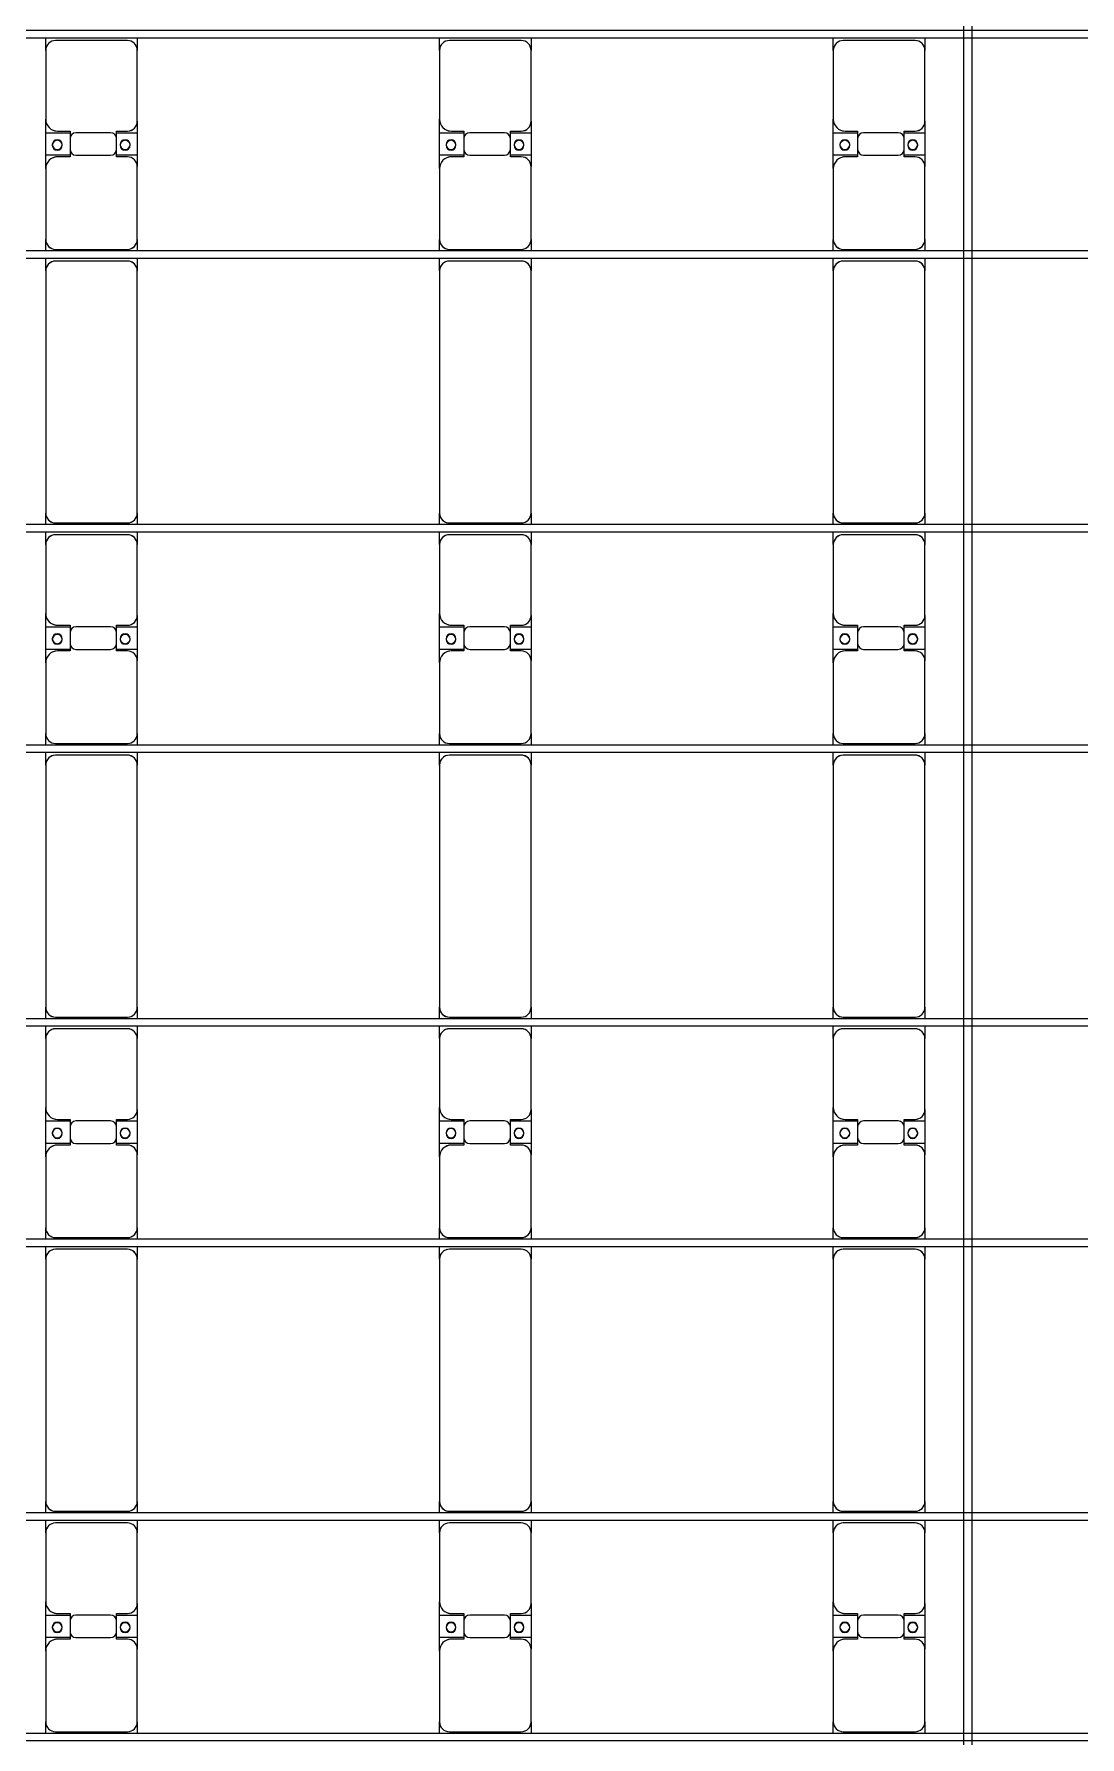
# Model space of a CAD drawing. Header units: millimetres. Extents: x -147246 to 112336, y -213734 to -86506.
# Drawn here: x -44406 to -39095, y -158455 to -149805 of the extents above; entities that cross this region are included whole.
import ezdxf

# ---------------------------------------------------------------- set-up
doc = ezdxf.new("R2010")
doc.units = ezdxf.units.MM
doc.layers.add('A-GENM', color=13, linetype='Continuous', lineweight=9)
doc.layers.add('S-BEAM', color=12, linetype='Continuous', lineweight=9)

# ---------------------------------------------------------------- blocks, each defined once
blk = doc.blocks.new('Dầm C52 - Dầm C52-18783-BỐ TRÍ KHUNG KẾT CẤU BÈ PIN 05')
at = {"layer": 'S-BEAM', "color": 1}
for p, q in [((-74474.3, 20), (74474.3, 20)), ((74474.3, -20), (-74474.3, -20))]:
    blk.add_line(p, q, dxfattribs=at)
blk = doc.blocks.new('Dầm C52 - Dầm C52-18784-BỐ TRÍ KHUNG KẾT CẤU BÈ PIN 05')
at = {"layer": 'S-BEAM', "color": 1}
for p, q in [((-74474.3, 20), (74474.3, 20)), ((74474.3, -20), (-74474.3, -20))]:
    blk.add_line(p, q, dxfattribs=at)
blk = doc.blocks.new('Dầm C52 - Dầm C52-18785-BỐ TRÍ KHUNG KẾT CẤU BÈ PIN 05')
at = {"layer": 'S-BEAM', "color": 1}
for p, q in [((-74474.3, 20), (74474.3, 20)), ((74474.3, -20), (-74474.3, -20))]:
    blk.add_line(p, q, dxfattribs=at)
blk = doc.blocks.new('Dầm C52 - Dầm C52-18786-BỐ TRÍ KHUNG KẾT CẤU BÈ PIN 05')
at = {"layer": 'S-BEAM', "color": 1}
for p, q in [((-74474.3, 20), (74474.3, 20)), ((74474.3, -20), (-74474.3, -20))]:
    blk.add_line(p, q, dxfattribs=at)
blk = doc.blocks.new('Dầm C52 - Hộp 40x60-25899-BỐ TRÍ KHUNG KẾT CẤU BÈ PIN 05')
at = {"layer": 'S-BEAM', "color": 3, "lineweight": 25}
for p, q in [((-55977.2, 20), (55977.2, 20)), ((55977.2, -20), (-55977.2, -20))]:
    blk.add_line(p, q, dxfattribs=at)
blk = doc.blocks.new('Dai phao do pin - DẢI PHAO ĐỠ PIN-V27-BỐ TRÍ KHUNG KẾT CẤU BÈ PIN 05')
at = {"layer": 'A-GENM', "color": 7}
for p, q in [((43383.2, 241.6), (43439.7, 241.6)), ((43389.7, 191.6), (43389.7, -173.4)), ((43799.7, 241.6), (43439.7, 241.6)), ((43799.7, 241.6), (43982.2, 241.6)), ((43859.7, 118.2), (43859.7, 181.6)), ((43867.8, 241.6), (44050.3, 241.6)), ((43867.8, 118.2), (43867.8, 241.6)), ((43982.2, 241.6), (43982.2, 118.2)), ((43990.3, 181.6), (43990.3, 118.2)), ((44400.3, 241.6), (44050.3, 241.6)), ((44400.3, 241.6), (44463.2, 241.6)), ((44450.3, -173.4), (44450.3, 191.6)), ((44503.2, 241.6), (44559.7, 241.6)), ((44509.7, 191.6), (44509.7, -173.4)), ((45790.3, 241.6), (44559.7, 241.6)), ((45790.3, 241.6), (45853.2, 241.6)), ((45840.3, -173.4), (45840.3, 191.6)), ((45893.2, 241.6), (45949.7, 241.6)), ((45899.7, 191.6), (45899.7, -173.4)), ((46309.7, 241.6), (45949.7, 241.6)), ((46309.7, 241.6), (46492.2, 241.6)), ((46369.7, 118.2), (46369.7, 181.6)), ((46377.8, 241.6), (46560.3, 241.6)), ((46377.8, 118.2), (46377.8, 241.6)), ((46492.2, 241.6), (46492.2, 118.2)), ((46500.3, 181.6), (46500.3, 118.2)), ((46910.3, 241.6), (46560.3, 241.6)), ((46910.3, 241.6), (46973.2, 241.6)), ((46960.3, -173.4), (46960.3, 191.6)), ((47013.2, 241.6), (47069.7, 241.6)), ((47019.7, 191.6), (47019.7, -173.4)), ((48300.3, 241.6), (47069.7, 241.6)), ((48300.3, 241.6), (48363.2, 241.6)), ((48350.3, -173.4), (48350.3, 191.6)), ((48403.2, 241.6), (48459.7, 241.6)), ((48409.7, 191.6), (48409.7, -173.4)), ((48819.7, 241.6), (48459.7, 241.6)), ((48819.7, 241.6), (49002.2, 241.6)), ((48879.7, 118.2), (48879.7, 181.6)), ((48887.8, 241.6), (49070.3, 241.6)), ((48887.8, 118.2), (48887.8, 241.6)), ((49002.2, 241.6), (49002.2, 118.2)), ((49010.3, 181.6), (49010.3, 118.2)), ((49420.3, 241.6), (49070.3, 241.6)), ((49420.3, 241.6), (49483.2, 241.6)), ((49470.3, -173.4), (49470.3, 191.6)), ((49523.2, 241.6), (49579.7, 241.6)), ((49529.7, 191.6), (49529.7, -173.4)), ((50810.3, 241.6), (49579.7, 241.6)), ((50810.3, 241.6), (50873.2, 241.6)), ((50860.3, -173.4), (50860.3, 191.6)), ((50913.2, 241.6), (50969.7, 241.6)), ((50919.7, 191.6), (50919.7, -173.4)), ((51329.7, 241.6), (50969.7, 241.6)), ((51329.7, 241.6), (51512.2, 241.6)), ((51389.7, 118.2), (51389.7, 181.6)), ((51397.8, 241.6), (51580.3, 241.6)), ((51397.8, 118.2), (51397.8, 241.6)), ((51512.2, 241.6), (51512.2, 118.2)), ((51520.3, 181.6), (51520.3, 118.2)), ((51930.3, 241.6), (51580.3, 241.6)), ((51930.3, 241.6), (51993.2, 241.6)), ((51980.3, -173.4), (51980.3, 191.6)), ((43952.2, 118.2), (43859.7, 118.2)), ((43867.8, 88.2), (43867.8, -88.2)), ((43990.3, 118.2), (43897.8, 118.2)), ((43982.2, -88.2), (43982.2, 88.2)), ((46462.2, 118.2), (46369.7, 118.2)), ((46377.8, 88.2), (46377.8, -88.2)), ((46500.3, 118.2), (46407.8, 118.2)), ((46492.2, -88.2), (46492.2, 88.2)), ((48972.2, 118.2), (48879.7, 118.2)), ((48887.8, 88.2), (48887.8, -88.2)), ((49010.3, 118.2), (48917.8, 118.2)), ((49002.2, -88.2), (49002.2, 88.2)), ((51482.2, 118.2), (51389.7, 118.2)), ((51397.8, 88.2), (51397.8, -88.2)), ((51520.3, 118.2), (51427.8, 118.2)), ((51512.2, -88.2), (51512.2, 88.2)), ((43859.7, -173.4), (43859.7, -118.2)), ((43859.7, -118.2), (43952.2, -118.2)), ((43867.8, -223.4), (43867.8, -118.2)), ((43897.8, -118.2), (43990.3, -118.2)), ((43982.2, -118.2), (43982.2, -223.4)), ((43990.3, -118.2), (43990.3, -173.4)), ((46369.7, -173.4), (46369.7, -118.2)), ((46369.7, -118.2), (46462.2, -118.2)), ((46377.8, -223.4), (46377.8, -118.2)), ((46407.8, -118.2), (46500.3, -118.2)), ((46492.2, -118.2), (46492.2, -223.4)), ((46500.3, -118.2), (46500.3, -173.4)), ((48879.7, -173.4), (48879.7, -118.2)), ((48879.7, -118.2), (48972.2, -118.2)), ((48887.8, -223.4), (48887.8, -118.2)), ((48917.8, -118.2), (49010.3, -118.2)), ((49002.2, -118.2), (49002.2, -223.4)), ((49010.3, -118.2), (49010.3, -173.4)), ((51389.7, -173.4), (51389.7, -118.2)), ((51389.7, -118.2), (51482.2, -118.2)), ((51397.8, -223.4), (51397.8, -118.2)), ((51427.8, -118.2), (51520.3, -118.2)), ((51512.2, -118.2), (51512.2, -223.4)), ((51520.3, -118.2), (51520.3, -173.4)), ((43439.7, -223.4), (43383.2, -223.4)), ((43439.7, -223.4), (43809.7, -223.4)), ((43982.2, -223.4), (43809.7, -223.4)), ((44040.3, -223.4), (43867.8, -223.4)), ((44040.3, -223.4), (44400.3, -223.4)), ((44463.2, -223.4), (44400.3, -223.4)), ((44559.7, -223.4), (44503.2, -223.4)), ((44559.7, -223.4), (45790.3, -223.4)), ((45853.2, -223.4), (45790.3, -223.4)), ((45949.7, -223.4), (45893.2, -223.4)), ((45949.7, -223.4), (46319.7, -223.4)), ((46492.2, -223.4), (46319.7, -223.4)), ((46550.3, -223.4), (46377.8, -223.4)), ((46550.3, -223.4), (46910.3, -223.4)), ((46973.2, -223.4), (46910.3, -223.4)), ((47069.7, -223.4), (47013.2, -223.4)), ((47069.7, -223.4), (48300.3, -223.4)), ((48363.2, -223.4), (48300.3, -223.4)), ((48459.7, -223.4), (48403.2, -223.4)), ((48459.7, -223.4), (48829.7, -223.4)), ((49002.2, -223.4), (48829.7, -223.4)), ((49060.3, -223.4), (48887.8, -223.4)), ((49060.3, -223.4), (49420.3, -223.4)), ((49483.2, -223.4), (49420.3, -223.4)), ((49579.7, -223.4), (49523.2, -223.4)), ((49579.7, -223.4), (50810.3, -223.4)), ((50873.2, -223.4), (50810.3, -223.4)), ((50969.7, -223.4), (50913.2, -223.4)), ((50969.7, -223.4), (51339.7, -223.4)), ((51512.2, -223.4), (51339.7, -223.4)), ((51570.3, -223.4), (51397.8, -223.4)), ((51570.3, -223.4), (51930.3, -223.4)), ((51993.2, -223.4), (51930.3, -223.4))]:
    blk.add_line(p, q, dxfattribs=at)
for centre, radius, start, end in [((43439.7, 191.6), 50, 90, 180), ((43439.7, 191.6), 50, 135, 180), ((43799.7, 181.6), 60, 360, 90), ((43799.7, 181.6), 60, 360, 30), ((43918.6, 183.2), 25, 0, 180), ((43918.6, 183.2), 25, 180, 0), ((43921.4, 183.2), 25, 360, 180), ((43921.4, 183.2), 25, 180, 360), ((44050.3, 181.6), 60, 90, 180), ((44050.3, 181.6), 60, 150, 180), ((44400.3, 191.6), 50, 0, 90), ((44400.3, 191.6), 50, 0, 45), ((44559.7, 191.6), 50, 90, 180), ((44559.7, 191.6), 50, 105, 180), ((45790.3, 191.6), 50, 0, 90), ((45790.3, 191.6), 50, 15, 90), ((45949.7, 191.6), 50, 90, 180), ((45949.7, 191.6), 50, 135, 180), ((46309.7, 181.6), 60, 0, 90), ((46309.7, 181.6), 60, 0, 30), ((46428.6, 183.2), 25, 0, 180), ((46428.6, 183.2), 25, 180, 0), ((46431.4, 183.2), 25, 0, 180), ((46431.4, 183.2), 25, 180, 0), ((46560.3, 181.6), 60, 90, 180), ((46560.3, 181.6), 60, 150, 180), ((46910.3, 191.6), 50, 360, 90), ((46910.3, 191.6), 50, 360, 45), ((47069.7, 191.6), 50, 90, 180), ((47069.7, 191.6), 50, 105, 180), ((48300.3, 191.6), 50, 0, 90), ((48300.3, 191.6), 50, 15, 90), ((48459.7, 191.6), 50, 90, 180), ((48459.7, 191.6), 50, 135, 180), ((48819.7, 181.6), 60, 0, 90), ((48819.7, 181.6), 60, 0, 30), ((48938.6, 183.2), 25, 0, 180), ((48938.6, 183.2), 25, 180, 0), ((48941.4, 183.2), 25, 0, 180), ((48941.4, 183.2), 25, 180, 0), ((49070.3, 181.6), 60, 90, 180), ((49070.3, 181.6), 60, 150, 180), ((49420.3, 191.6), 50, 0, 90), ((49420.3, 191.6), 50, 0, 45), ((49579.7, 191.6), 50, 90, 180), ((49579.7, 191.6), 50, 105, 180), ((50810.3, 191.6), 50, 0, 90), ((50810.3, 191.6), 50, 15, 90), ((50969.7, 191.6), 50, 90, 180), ((50969.7, 191.6), 50, 135, 180), ((51329.7, 181.6), 60, 0, 90), ((51329.7, 181.6), 60, 0, 30), ((51448.6, 183.2), 25, 0, 180), ((51448.6, 183.2), 25, 180, 0), ((51451.4, 183.2), 25, 360, 180), ((51451.4, 183.2), 25, 180, 0), ((51580.3, 181.6), 60, 90, 180), ((51580.3, 181.6), 60, 150, 180), ((51930.3, 191.6), 50, 360, 90), ((51930.3, 191.6), 50, 360, 45), ((43897.8, 88.2), 30, 90, 180), ((43952.2, 88.2), 30, 0, 90), ((46407.8, 88.2), 30, 90, 180), ((46462.2, 88.2), 30, 0, 90), ((48917.8, 88.2), 30, 90, 180), ((48972.2, 88.2), 30, 0, 90), ((51427.8, 88.2), 30, 90, 180), ((51482.2, 88.2), 30, 0, 90), ((43897.8, -88.2), 30, 180, 270), ((43918.6, -161.8), 25, 0, 180), ((43918.6, -161.8), 25, 180, 360), ((43921.4, -161.8), 25, 360, 180), ((43921.4, -161.8), 25, 180, 0), ((43952.2, -88.2), 30, 270, 0), ((46407.8, -88.2), 30, 180, 270), ((46428.6, -161.8), 25, 360, 180), ((46428.6, -161.8), 25, 180, 360), ((46431.4, -161.8), 25, 0, 180), ((46431.4, -161.8), 25, 180, 0), ((46462.2, -88.2), 30, 270, 0), ((48917.8, -88.2), 30, 180, 270), ((48938.6, -161.8), 25, 0, 180), ((48938.6, -161.8), 25, 180, 360), ((48941.4, -161.8), 25, 0, 180), ((48941.4, -161.8), 25, 180, 360), ((48972.2, -88.2), 30, 270, 0), ((51427.8, -88.2), 30, 180, 270), ((51448.6, -161.8), 25, 0, 180), ((51448.6, -161.8), 25, 180, 360), ((51451.4, -161.8), 25, 0, 180), ((51451.4, -161.8), 25, 180, 360), ((51482.2, -88.2), 30, 270, 0), ((43439.7, -173.4), 50, 180, 270), ((43439.7, -173.4), 50, 180, 225), ((43809.7, -173.4), 50, 270, 360), ((43809.7, -173.4), 50, 315, 360), ((44040.3, -173.4), 50, 180, 270), ((44040.3, -173.4), 50, 180, 225), ((44400.3, -173.4), 50, 270, 360), ((44400.3, -173.4), 50, 315, 360), ((44559.7, -173.4), 50, 180, 270), ((44559.7, -173.4), 50, 180, 270), ((45790.3, -173.4), 50, 270, 0), ((45790.3, -173.4), 50, 285, 0), ((45949.7, -173.4), 50, 180, 270), ((45949.7, -173.4), 50, 180, 225), ((46319.7, -173.4), 50, 270, 0), ((46319.7, -173.4), 50, 315, 0), ((46550.3, -173.4), 50, 180, 270), ((46550.3, -173.4), 50, 180, 225), ((46910.3, -173.4), 50, 270, 0), ((46910.3, -173.4), 50, 315, 0), ((47069.7, -173.4), 50, 180, 270), ((47069.7, -173.4), 50, 180, 270), ((48300.3, -173.4), 50, 270, 0), ((48300.3, -173.4), 50, 285, 0), ((48459.7, -173.4), 50, 180, 270), ((48459.7, -173.4), 50, 180, 225), ((48829.7, -173.4), 50, 270, 0), ((48829.7, -173.4), 50, 315, 0), ((49060.3, -173.4), 50, 180, 270), ((49060.3, -173.4), 50, 180, 225), ((49420.3, -173.4), 50, 270, 0), ((49420.3, -173.4), 50, 315, 0), ((49579.7, -173.4), 50, 180, 270), ((49579.7, -173.4), 50, 180, 270), ((50810.3, -173.4), 50, 270, 0), ((50810.3, -173.4), 50, 285, 0), ((50969.7, -173.4), 50, 180, 270), ((50969.7, -173.4), 50, 180, 225), ((51339.7, -173.4), 50, 270, 360), ((51339.7, -173.4), 50, 315, 0), ((51570.3, -173.4), 50, 180, 270), ((51570.3, -173.4), 50, 180, 225), ((51930.3, -173.4), 50, 270, 0), ((51930.3, -173.4), 50, 315, 0)]:
    blk.add_arc(centre, radius, start, end, dxfattribs=at)
blk = doc.blocks.new('Dai phao do pin - DẢI PHAO ĐỠ PIN-V28-BỐ TRÍ KHUNG KẾT CẤU BÈ PIN 05')
at = {"layer": 'A-GENM', "color": 7}
for p, q in [((43383.2, 241.6), (43439.7, 241.6)), ((43389.7, 191.6), (43389.7, -173.4)), ((43799.7, 241.6), (43439.7, 241.6)), ((43799.7, 241.6), (43982.2, 241.6)), ((43859.7, 118.2), (43859.7, 181.6)), ((43867.8, 241.6), (44050.3, 241.6)), ((43867.8, 118.2), (43867.8, 241.6)), ((43982.2, 241.6), (43982.2, 118.2)), ((43990.3, 181.6), (43990.3, 118.2)), ((44400.3, 241.6), (44050.3, 241.6)), ((44400.3, 241.6), (44463.2, 241.6)), ((44450.3, -173.4), (44450.3, 191.6)), ((44503.2, 241.6), (44559.7, 241.6)), ((44509.7, 191.6), (44509.7, -173.4)), ((45790.3, 241.6), (44559.7, 241.6)), ((45790.3, 241.6), (45853.2, 241.6)), ((45840.3, -173.4), (45840.3, 191.6)), ((45893.2, 241.6), (45949.7, 241.6)), ((45899.7, 191.6), (45899.7, -173.4)), ((46309.7, 241.6), (45949.7, 241.6)), ((46309.7, 241.6), (46492.2, 241.6)), ((46369.7, 118.2), (46369.7, 181.6)), ((46377.8, 241.6), (46560.3, 241.6)), ((46377.8, 118.2), (46377.8, 241.6)), ((46492.2, 241.6), (46492.2, 118.2)), ((46500.3, 181.6), (46500.3, 118.2)), ((46910.3, 241.6), (46560.3, 241.6)), ((46910.3, 241.6), (46973.2, 241.6)), ((46960.3, -173.4), (46960.3, 191.6)), ((47013.2, 241.6), (47069.7, 241.6)), ((47019.7, 191.6), (47019.7, -173.4)), ((48300.3, 241.6), (47069.7, 241.6)), ((48300.3, 241.6), (48363.2, 241.6)), ((48350.3, -173.4), (48350.3, 191.6)), ((48403.2, 241.6), (48459.7, 241.6)), ((48409.7, 191.6), (48409.7, -173.4)), ((48819.7, 241.6), (48459.7, 241.6)), ((48819.7, 241.6), (49002.2, 241.6)), ((48879.7, 118.2), (48879.7, 181.6)), ((48887.8, 241.6), (49070.3, 241.6)), ((48887.8, 118.2), (48887.8, 241.6)), ((49002.2, 241.6), (49002.2, 118.2)), ((49010.3, 181.6), (49010.3, 118.2)), ((49420.3, 241.6), (49070.3, 241.6)), ((49420.3, 241.6), (49483.2, 241.6)), ((49470.3, -173.4), (49470.3, 191.6)), ((49523.2, 241.6), (49579.7, 241.6)), ((49529.7, 191.6), (49529.7, -173.4)), ((50810.3, 241.6), (49579.7, 241.6)), ((50810.3, 241.6), (50873.2, 241.6)), ((50860.3, -173.4), (50860.3, 191.6)), ((50913.2, 241.6), (50969.7, 241.6)), ((50919.7, 191.6), (50919.7, -173.4)), ((51329.7, 241.6), (50969.7, 241.6)), ((51329.7, 241.6), (51512.2, 241.6)), ((51389.7, 118.2), (51389.7, 181.6)), ((51397.8, 241.6), (51580.3, 241.6)), ((51397.8, 118.2), (51397.8, 241.6)), ((51512.2, 241.6), (51512.2, 118.2)), ((51520.3, 181.6), (51520.3, 118.2)), ((51930.3, 241.6), (51580.3, 241.6)), ((51930.3, 241.6), (51993.2, 241.6)), ((51980.3, -173.4), (51980.3, 191.6)), ((43952.2, 118.2), (43859.7, 118.2)), ((43867.8, 88.2), (43867.8, -88.2)), ((43990.3, 118.2), (43897.8, 118.2)), ((43982.2, -88.2), (43982.2, 88.2)), ((46462.2, 118.2), (46369.7, 118.2)), ((46377.8, 88.2), (46377.8, -88.2)), ((46500.3, 118.2), (46407.8, 118.2)), ((46492.2, -88.2), (46492.2, 88.2)), ((48972.2, 118.2), (48879.7, 118.2)), ((48887.8, 88.2), (48887.8, -88.2)), ((49010.3, 118.2), (48917.8, 118.2)), ((49002.2, -88.2), (49002.2, 88.2)), ((51482.2, 118.2), (51389.7, 118.2)), ((51397.8, 88.2), (51397.8, -88.2)), ((51520.3, 118.2), (51427.8, 118.2)), ((51512.2, -88.2), (51512.2, 88.2)), ((43859.7, -173.4), (43859.7, -118.2)), ((43859.7, -118.2), (43952.2, -118.2)), ((43867.8, -223.4), (43867.8, -118.2)), ((43897.8, -118.2), (43990.3, -118.2)), ((43982.2, -118.2), (43982.2, -223.4)), ((43990.3, -118.2), (43990.3, -173.4)), ((46369.7, -173.4), (46369.7, -118.2)), ((46369.7, -118.2), (46462.2, -118.2)), ((46377.8, -223.4), (46377.8, -118.2)), ((46407.8, -118.2), (46500.3, -118.2)), ((46492.2, -118.2), (46492.2, -223.4)), ((46500.3, -118.2), (46500.3, -173.4)), ((48879.7, -173.4), (48879.7, -118.2)), ((48879.7, -118.2), (48972.2, -118.2)), ((48887.8, -223.4), (48887.8, -118.2)), ((48917.8, -118.2), (49010.3, -118.2)), ((49002.2, -118.2), (49002.2, -223.4)), ((49010.3, -118.2), (49010.3, -173.4)), ((51389.7, -173.4), (51389.7, -118.2)), ((51389.7, -118.2), (51482.2, -118.2)), ((51397.8, -223.4), (51397.8, -118.2)), ((51427.8, -118.2), (51520.3, -118.2)), ((51512.2, -118.2), (51512.2, -223.4)), ((51520.3, -118.2), (51520.3, -173.4)), ((43439.7, -223.4), (43383.2, -223.4)), ((43439.7, -223.4), (43809.7, -223.4)), ((43982.2, -223.4), (43809.7, -223.4)), ((44040.3, -223.4), (43867.8, -223.4)), ((44040.3, -223.4), (44400.3, -223.4)), ((44463.2, -223.4), (44400.3, -223.4)), ((44559.7, -223.4), (44503.2, -223.4)), ((44559.7, -223.4), (45790.3, -223.4)), ((45853.2, -223.4), (45790.3, -223.4)), ((45949.7, -223.4), (45893.2, -223.4)), ((45949.7, -223.4), (46319.7, -223.4)), ((46492.2, -223.4), (46319.7, -223.4)), ((46550.3, -223.4), (46377.8, -223.4)), ((46550.3, -223.4), (46910.3, -223.4)), ((46973.2, -223.4), (46910.3, -223.4)), ((47069.7, -223.4), (47013.2, -223.4)), ((47069.7, -223.4), (48300.3, -223.4)), ((48363.2, -223.4), (48300.3, -223.4)), ((48459.7, -223.4), (48403.2, -223.4)), ((48459.7, -223.4), (48829.7, -223.4)), ((49002.2, -223.4), (48829.7, -223.4)), ((49060.3, -223.4), (48887.8, -223.4)), ((49060.3, -223.4), (49420.3, -223.4)), ((49483.2, -223.4), (49420.3, -223.4)), ((49579.7, -223.4), (49523.2, -223.4)), ((49579.7, -223.4), (50810.3, -223.4)), ((50873.2, -223.4), (50810.3, -223.4)), ((50969.7, -223.4), (50913.2, -223.4)), ((50969.7, -223.4), (51339.7, -223.4)), ((51512.2, -223.4), (51339.7, -223.4)), ((51570.3, -223.4), (51397.8, -223.4)), ((51570.3, -223.4), (51930.3, -223.4)), ((51993.2, -223.4), (51930.3, -223.4))]:
    blk.add_line(p, q, dxfattribs=at)
for centre, radius, start, end in [((43439.7, 191.6), 50, 90, 180), ((43439.7, 191.6), 50, 135, 180), ((43799.7, 181.6), 60, 360, 90), ((43799.7, 181.6), 60, 360, 30), ((43918.6, 183.2), 25, 0, 180), ((43918.6, 183.2), 25, 180, 0), ((43921.4, 183.2), 25, 360, 180), ((43921.4, 183.2), 25, 180, 360), ((44050.3, 181.6), 60, 90, 180), ((44050.3, 181.6), 60, 150, 180), ((44400.3, 191.6), 50, 0, 90), ((44400.3, 191.6), 50, 0, 45), ((44559.7, 191.6), 50, 90, 180), ((44559.7, 191.6), 50, 105, 180), ((45790.3, 191.6), 50, 0, 90), ((45790.3, 191.6), 50, 50.82246, 90), ((45790.3, 191.6), 50, 15, 45), ((45949.7, 191.6), 50, 90, 180), ((45949.7, 191.6), 50, 135, 180), ((46309.7, 181.6), 60, 0, 90), ((46309.7, 181.6), 60, 0, 30), ((46428.6, 183.2), 25, 0, 180), ((46428.6, 183.2), 25, 180, 0), ((46431.4, 183.2), 25, 0, 180), ((46431.4, 183.2), 25, 180, 0), ((46560.3, 181.6), 60, 90, 180), ((46560.3, 181.6), 60, 150, 180), ((46910.3, 191.6), 50, 360, 90), ((46910.3, 191.6), 50, 360, 45), ((47069.7, 191.6), 50, 90, 180), ((47069.7, 191.6), 50, 105, 180), ((48300.3, 191.6), 50, 0, 90), ((48300.3, 191.6), 50, 50.8414, 90), ((48300.3, 191.6), 50, 15, 45), ((48459.7, 191.6), 50, 90, 180), ((48459.7, 191.6), 50, 135, 180), ((48819.7, 181.6), 60, 0, 90), ((48819.7, 181.6), 60, 0, 30), ((48938.6, 183.2), 25, 0, 180), ((48938.6, 183.2), 25, 180, 0), ((48941.4, 183.2), 25, 0, 180), ((48941.4, 183.2), 25, 180, 0), ((49070.3, 181.6), 60, 90, 180), ((49070.3, 181.6), 60, 150, 180), ((49420.3, 191.6), 50, 0, 90), ((49420.3, 191.6), 50, 0, 45), ((49579.7, 191.6), 50, 90, 180), ((49579.7, 191.6), 50, 105, 180), ((50810.3, 191.6), 50, 0, 90), ((50810.3, 191.6), 50, 50.86034, 90), ((50810.3, 191.6), 50, 15, 45), ((50969.7, 191.6), 50, 90, 180), ((50969.7, 191.6), 50, 135, 180), ((51329.7, 181.6), 60, 0, 90), ((51329.7, 181.6), 60, 0, 30), ((51448.6, 183.2), 25, 0, 180), ((51448.6, 183.2), 25, 180, 0), ((51451.4, 183.2), 25, 360, 180), ((51451.4, 183.2), 25, 180, 0), ((51580.3, 181.6), 60, 90, 180), ((51580.3, 181.6), 60, 150, 180), ((51930.3, 191.6), 50, 360, 90), ((51930.3, 191.6), 50, 360, 45), ((43897.8, 88.2), 30, 90, 180), ((43952.2, 88.2), 30, 0, 90), ((46407.8, 88.2), 30, 90, 180), ((46462.2, 88.2), 30, 0, 90), ((48917.8, 88.2), 30, 90, 180), ((48972.2, 88.2), 30, 0, 90), ((51427.8, 88.2), 30, 90, 180), ((51482.2, 88.2), 30, 0, 90), ((43897.8, -88.2), 30, 180, 270), ((43918.6, -161.8), 25, 0, 180), ((43918.6, -161.8), 25, 180, 360), ((43921.4, -161.8), 25, 360, 180), ((43921.4, -161.8), 25, 180, 0), ((43952.2, -88.2), 30, 270, 0), ((46407.8, -88.2), 30, 180, 270), ((46428.6, -161.8), 25, 360, 180), ((46428.6, -161.8), 25, 180, 360), ((46431.4, -161.8), 25, 0, 180), ((46431.4, -161.8), 25, 180, 0), ((46462.2, -88.2), 30, 270, 0), ((48917.8, -88.2), 30, 180, 270), ((48938.6, -161.8), 25, 0, 180), ((48938.6, -161.8), 25, 180, 360), ((48941.4, -161.8), 25, 0, 180), ((48941.4, -161.8), 25, 180, 360), ((48972.2, -88.2), 30, 270, 0), ((51427.8, -88.2), 30, 180, 270), ((51448.6, -161.8), 25, 0, 180), ((51448.6, -161.8), 25, 180, 360), ((51451.4, -161.8), 25, 0, 180), ((51451.4, -161.8), 25, 180, 360), ((51482.2, -88.2), 30, 270, 0), ((43439.7, -173.4), 50, 180, 270), ((43439.7, -173.4), 50, 180, 225), ((43809.7, -173.4), 50, 270, 360), ((43809.7, -173.4), 50, 315, 360), ((44040.3, -173.4), 50, 180, 270), ((44040.3, -173.4), 50, 180, 225), ((44400.3, -173.4), 50, 270, 360), ((44400.3, -173.4), 50, 315, 360), ((44559.7, -173.4), 50, 180, 270), ((44559.7, -173.4), 50, 180, 270), ((45790.3, -173.4), 50, 270, 0), ((45790.3, -173.4), 50, 285, 0), ((45949.7, -173.4), 50, 180, 270), ((45949.7, -173.4), 50, 180, 225), ((46319.7, -173.4), 50, 270, 0), ((46319.7, -173.4), 50, 315, 0), ((46550.3, -173.4), 50, 180, 270), ((46550.3, -173.4), 50, 180, 225), ((46910.3, -173.4), 50, 270, 0), ((46910.3, -173.4), 50, 315, 0), ((47069.7, -173.4), 50, 180, 270), ((47069.7, -173.4), 50, 180, 270), ((48300.3, -173.4), 50, 270, 0), ((48300.3, -173.4), 50, 285, 0), ((48459.7, -173.4), 50, 180, 270), ((48459.7, -173.4), 50, 180, 225), ((48829.7, -173.4), 50, 270, 0), ((48829.7, -173.4), 50, 315, 0), ((49060.3, -173.4), 50, 180, 270), ((49060.3, -173.4), 50, 180, 225), ((49420.3, -173.4), 50, 270, 0), ((49420.3, -173.4), 50, 315, 0), ((49579.7, -173.4), 50, 180, 270), ((49579.7, -173.4), 50, 180, 270), ((50810.3, -173.4), 50, 270, 0), ((50810.3, -173.4), 50, 285, 0), ((50969.7, -173.4), 50, 180, 270), ((50969.7, -173.4), 50, 180, 225), ((51339.7, -173.4), 50, 270, 360), ((51339.7, -173.4), 50, 315, 0), ((51570.3, -173.4), 50, 180, 270), ((51570.3, -173.4), 50, 180, 225), ((51930.3, -173.4), 50, 270, 0), ((51930.3, -173.4), 50, 315, 0)]:
    blk.add_arc(centre, radius, start, end, dxfattribs=at)
blk = doc.blocks.new('Dai phao do pin - DẢI PHAO ĐỠ PIN-V29-BỐ TRÍ KHUNG KẾT CẤU BÈ PIN 05')
at = {"layer": 'A-GENM', "color": 7}
for p, q in [((43383.2, 241.6), (43439.7, 241.6)), ((43389.7, 191.6), (43389.7, -173.4)), ((43799.7, 241.6), (43439.7, 241.6)), ((43799.7, 241.6), (43982.2, 241.6)), ((43859.7, 118.2), (43859.7, 181.6)), ((43867.8, 241.6), (44050.3, 241.6)), ((43867.8, 118.2), (43867.8, 241.6)), ((43982.2, 241.6), (43982.2, 118.2)), ((43990.3, 181.6), (43990.3, 118.2)), ((44400.3, 241.6), (44050.3, 241.6)), ((44400.3, 241.6), (44463.2, 241.6)), ((44450.3, -173.4), (44450.3, 191.6)), ((44503.2, 241.6), (44559.7, 241.6)), ((44509.7, 191.6), (44509.7, -173.4)), ((45790.3, 241.6), (44559.7, 241.6)), ((45790.3, 241.6), (45853.2, 241.6)), ((45840.3, -173.4), (45840.3, 191.6)), ((45893.2, 241.6), (45949.7, 241.6)), ((45899.7, 191.6), (45899.7, -173.4)), ((46309.7, 241.6), (45949.7, 241.6)), ((46309.7, 241.6), (46492.2, 241.6)), ((46369.7, 118.2), (46369.7, 181.6)), ((46377.8, 241.6), (46560.3, 241.6)), ((46377.8, 118.2), (46377.8, 241.6)), ((46492.2, 241.6), (46492.2, 118.2)), ((46500.3, 181.6), (46500.3, 118.2)), ((46910.3, 241.6), (46560.3, 241.6)), ((46910.3, 241.6), (46973.2, 241.6)), ((46960.3, -173.4), (46960.3, 191.6)), ((47013.2, 241.6), (47069.7, 241.6)), ((47019.7, 191.6), (47019.7, -173.4)), ((48300.3, 241.6), (47069.7, 241.6)), ((48300.3, 241.6), (48363.2, 241.6)), ((48350.3, -173.4), (48350.3, 191.6)), ((48403.2, 241.6), (48459.7, 241.6)), ((48409.7, 191.6), (48409.7, -173.4)), ((48819.7, 241.6), (48459.7, 241.6)), ((48819.7, 241.6), (49002.2, 241.6)), ((48879.7, 118.2), (48879.7, 181.6)), ((48887.8, 241.6), (49070.3, 241.6)), ((48887.8, 118.2), (48887.8, 241.6)), ((49002.2, 241.6), (49002.2, 118.2)), ((49010.3, 181.6), (49010.3, 118.2)), ((49420.3, 241.6), (49070.3, 241.6)), ((49420.3, 241.6), (49483.2, 241.6)), ((49470.3, -173.4), (49470.3, 191.6)), ((49523.2, 241.6), (49579.7, 241.6)), ((49529.7, 191.6), (49529.7, -173.4)), ((50810.3, 241.6), (49579.7, 241.6)), ((50810.3, 241.6), (50873.2, 241.6)), ((50860.3, -173.4), (50860.3, 191.6)), ((50913.2, 241.6), (50969.7, 241.6)), ((50919.7, 191.6), (50919.7, -173.4)), ((51329.7, 241.6), (50969.7, 241.6)), ((51329.7, 241.6), (51512.2, 241.6)), ((51389.7, 118.2), (51389.7, 181.6)), ((51397.8, 241.6), (51580.3, 241.6)), ((51397.8, 118.2), (51397.8, 241.6)), ((51512.2, 241.6), (51512.2, 118.2)), ((51520.3, 181.6), (51520.3, 118.2)), ((51930.3, 241.6), (51580.3, 241.6)), ((51930.3, 241.6), (51993.2, 241.6)), ((51980.3, -173.4), (51980.3, 191.6)), ((43952.2, 118.2), (43859.7, 118.2)), ((43867.8, 88.2), (43867.8, -88.2)), ((43990.3, 118.2), (43897.8, 118.2)), ((43982.2, -88.2), (43982.2, 88.2)), ((46462.2, 118.2), (46369.7, 118.2)), ((46377.8, 88.2), (46377.8, -88.2)), ((46500.3, 118.2), (46407.8, 118.2)), ((46492.2, -88.2), (46492.2, 88.2)), ((48972.2, 118.2), (48879.7, 118.2)), ((48887.8, 88.2), (48887.8, -88.2)), ((49010.3, 118.2), (48917.8, 118.2)), ((49002.2, -88.2), (49002.2, 88.2)), ((51482.2, 118.2), (51389.7, 118.2)), ((51397.8, 88.2), (51397.8, -88.2)), ((51520.3, 118.2), (51427.8, 118.2)), ((51512.2, -88.2), (51512.2, 88.2)), ((43859.7, -173.4), (43859.7, -118.2)), ((43859.7, -118.2), (43952.2, -118.2)), ((43867.8, -223.4), (43867.8, -118.2)), ((43897.8, -118.2), (43990.3, -118.2)), ((43982.2, -118.2), (43982.2, -223.4)), ((43990.3, -118.2), (43990.3, -173.4)), ((46369.7, -173.4), (46369.7, -118.2)), ((46369.7, -118.2), (46462.2, -118.2)), ((46377.8, -223.4), (46377.8, -118.2)), ((46407.8, -118.2), (46500.3, -118.2)), ((46492.2, -118.2), (46492.2, -223.4)), ((46500.3, -118.2), (46500.3, -173.4)), ((48879.7, -173.4), (48879.7, -118.2)), ((48879.7, -118.2), (48972.2, -118.2)), ((48887.8, -223.4), (48887.8, -118.2)), ((48917.8, -118.2), (49010.3, -118.2)), ((49002.2, -118.2), (49002.2, -223.4)), ((49010.3, -118.2), (49010.3, -173.4)), ((51389.7, -173.4), (51389.7, -118.2)), ((51389.7, -118.2), (51482.2, -118.2)), ((51397.8, -223.4), (51397.8, -118.2)), ((51427.8, -118.2), (51520.3, -118.2)), ((51512.2, -118.2), (51512.2, -223.4)), ((51520.3, -118.2), (51520.3, -173.4)), ((43439.7, -223.4), (43383.2, -223.4)), ((43439.7, -223.4), (43809.7, -223.4)), ((43982.2, -223.4), (43809.7, -223.4)), ((44040.3, -223.4), (43867.8, -223.4)), ((44040.3, -223.4), (44400.3, -223.4)), ((44463.2, -223.4), (44400.3, -223.4)), ((44559.7, -223.4), (44503.2, -223.4)), ((44559.7, -223.4), (45790.3, -223.4)), ((45853.2, -223.4), (45790.3, -223.4)), ((45949.7, -223.4), (45893.2, -223.4)), ((45949.7, -223.4), (46319.7, -223.4)), ((46492.2, -223.4), (46319.7, -223.4)), ((46550.3, -223.4), (46377.8, -223.4)), ((46550.3, -223.4), (46910.3, -223.4)), ((46973.2, -223.4), (46910.3, -223.4)), ((47069.7, -223.4), (47013.2, -223.4)), ((47069.7, -223.4), (48300.3, -223.4)), ((48363.2, -223.4), (48300.3, -223.4)), ((48459.7, -223.4), (48403.2, -223.4)), ((48459.7, -223.4), (48829.7, -223.4)), ((49002.2, -223.4), (48829.7, -223.4)), ((49060.3, -223.4), (48887.8, -223.4)), ((49060.3, -223.4), (49420.3, -223.4)), ((49483.2, -223.4), (49420.3, -223.4)), ((49579.7, -223.4), (49523.2, -223.4)), ((49579.7, -223.4), (50810.3, -223.4)), ((50873.2, -223.4), (50810.3, -223.4)), ((50969.7, -223.4), (50913.2, -223.4)), ((50969.7, -223.4), (51339.7, -223.4)), ((51512.2, -223.4), (51339.7, -223.4)), ((51570.3, -223.4), (51397.8, -223.4)), ((51570.3, -223.4), (51930.3, -223.4)), ((51993.2, -223.4), (51930.3, -223.4))]:
    blk.add_line(p, q, dxfattribs=at)
for centre, radius, start, end in [((43439.7, 191.6), 50, 90, 180), ((43439.7, 191.6), 50, 135, 180), ((43799.7, 181.6), 60, 360, 90), ((43799.7, 181.6), 60, 360, 30), ((43918.6, 183.2), 25, 0, 180), ((43918.6, 183.2), 25, 180, 0), ((43921.4, 183.2), 25, 360, 180), ((43921.4, 183.2), 25, 180, 360), ((44050.3, 181.6), 60, 90, 180), ((44050.3, 181.6), 60, 150, 180), ((44400.3, 191.6), 50, 0, 90), ((44400.3, 191.6), 50, 0, 45), ((44559.7, 191.6), 50, 90, 180), ((44559.7, 191.6), 50, 105, 180), ((45790.3, 191.6), 50, 0, 90), ((45790.3, 191.6), 50, 15, 90), ((45949.7, 191.6), 50, 90, 180), ((45949.7, 191.6), 50, 135, 180), ((46309.7, 181.6), 60, 0, 90), ((46309.7, 181.6), 60, 0, 30), ((46428.6, 183.2), 25, 0, 180), ((46428.6, 183.2), 25, 180, 0), ((46431.4, 183.2), 25, 0, 180), ((46431.4, 183.2), 25, 180, 0), ((46560.3, 181.6), 60, 90, 180), ((46560.3, 181.6), 60, 150, 180), ((46910.3, 191.6), 50, 360, 90), ((46910.3, 191.6), 50, 360, 45), ((47069.7, 191.6), 50, 90, 180), ((47069.7, 191.6), 50, 105, 180), ((48300.3, 191.6), 50, 0, 90), ((48300.3, 191.6), 50, 15, 90), ((48459.7, 191.6), 50, 90, 180), ((48459.7, 191.6), 50, 135, 180), ((48819.7, 181.6), 60, 0, 90), ((48819.7, 181.6), 60, 0, 30), ((48938.6, 183.2), 25, 0, 180), ((48938.6, 183.2), 25, 180, 0), ((48941.4, 183.2), 25, 0, 180), ((48941.4, 183.2), 25, 180, 0), ((49070.3, 181.6), 60, 90, 180), ((49070.3, 181.6), 60, 150, 180), ((49420.3, 191.6), 50, 0, 90), ((49420.3, 191.6), 50, 0, 45), ((49579.7, 191.6), 50, 90, 180), ((49579.7, 191.6), 50, 105, 180), ((50810.3, 191.6), 50, 0, 90), ((50810.3, 191.6), 50, 15, 90), ((50969.7, 191.6), 50, 90, 180), ((50969.7, 191.6), 50, 135, 180), ((51329.7, 181.6), 60, 0, 90), ((51329.7, 181.6), 60, 0, 30), ((51448.6, 183.2), 25, 0, 180), ((51448.6, 183.2), 25, 180, 0), ((51451.4, 183.2), 25, 360, 180), ((51451.4, 183.2), 25, 180, 0), ((51580.3, 181.6), 60, 90, 180), ((51580.3, 181.6), 60, 150, 180), ((51930.3, 191.6), 50, 360, 90), ((51930.3, 191.6), 50, 360, 45), ((43897.8, 88.2), 30, 90, 180), ((43952.2, 88.2), 30, 0, 90), ((46407.8, 88.2), 30, 90, 180), ((46462.2, 88.2), 30, 0, 90), ((48917.8, 88.2), 30, 90, 180), ((48972.2, 88.2), 30, 0, 90), ((51427.8, 88.2), 30, 90, 180), ((51482.2, 88.2), 30, 0, 90), ((43897.8, -88.2), 30, 180, 270), ((43918.6, -161.8), 25, 0, 180), ((43918.6, -161.8), 25, 180, 360), ((43921.4, -161.8), 25, 360, 180), ((43921.4, -161.8), 25, 180, 0), ((43952.2, -88.2), 30, 270, 0), ((46407.8, -88.2), 30, 180, 270), ((46428.6, -161.8), 25, 360, 180), ((46428.6, -161.8), 25, 180, 360), ((46431.4, -161.8), 25, 0, 180), ((46431.4, -161.8), 25, 180, 0), ((46462.2, -88.2), 30, 270, 0), ((48917.8, -88.2), 30, 180, 270), ((48938.6, -161.8), 25, 0, 180), ((48938.6, -161.8), 25, 180, 360), ((48941.4, -161.8), 25, 0, 180), ((48941.4, -161.8), 25, 180, 360), ((48972.2, -88.2), 30, 270, 0), ((51427.8, -88.2), 30, 180, 270), ((51448.6, -161.8), 25, 0, 180), ((51448.6, -161.8), 25, 180, 360), ((51451.4, -161.8), 25, 0, 180), ((51451.4, -161.8), 25, 180, 360), ((51482.2, -88.2), 30, 270, 0), ((43439.7, -173.4), 50, 180, 270), ((43439.7, -173.4), 50, 180, 225), ((43809.7, -173.4), 50, 270, 360), ((43809.7, -173.4), 50, 315, 360), ((44040.3, -173.4), 50, 180, 270), ((44040.3, -173.4), 50, 180, 225), ((44400.3, -173.4), 50, 270, 360), ((44400.3, -173.4), 50, 315, 360), ((44559.7, -173.4), 50, 180, 270), ((44559.7, -173.4), 50, 180, 270), ((45790.3, -173.4), 50, 270, 0), ((45790.3, -173.4), 50, 285, 0), ((45949.7, -173.4), 50, 180, 270), ((45949.7, -173.4), 50, 180, 225), ((46319.7, -173.4), 50, 270, 0), ((46319.7, -173.4), 50, 315, 0), ((46550.3, -173.4), 50, 180, 270), ((46550.3, -173.4), 50, 180, 225), ((46910.3, -173.4), 50, 270, 0), ((46910.3, -173.4), 50, 315, 0), ((47069.7, -173.4), 50, 180, 270), ((47069.7, -173.4), 50, 180, 270), ((48300.3, -173.4), 50, 270, 0), ((48300.3, -173.4), 50, 285, 0), ((48459.7, -173.4), 50, 180, 270), ((48459.7, -173.4), 50, 180, 225), ((48829.7, -173.4), 50, 270, 0), ((48829.7, -173.4), 50, 315, 0), ((49060.3, -173.4), 50, 180, 270), ((49060.3, -173.4), 50, 180, 225), ((49420.3, -173.4), 50, 270, 0), ((49420.3, -173.4), 50, 315, 0), ((49579.7, -173.4), 50, 180, 270), ((49579.7, -173.4), 50, 180, 270), ((50810.3, -173.4), 50, 270, 0), ((50810.3, -173.4), 50, 285, 0), ((50969.7, -173.4), 50, 180, 270), ((50969.7, -173.4), 50, 180, 225), ((51339.7, -173.4), 50, 270, 360), ((51339.7, -173.4), 50, 315, 0), ((51570.3, -173.4), 50, 180, 270), ((51570.3, -173.4), 50, 180, 225), ((51930.3, -173.4), 50, 270, 0), ((51930.3, -173.4), 50, 315, 0)]:
    blk.add_arc(centre, radius, start, end, dxfattribs=at)
blk = doc.blocks.new('HOBANMONG_BEPIN 5_rvt-1-BỐ TRÍ KHUNG KẾT CẤU BÈ PIN 05')
at = {"layer": 'A-GENM', "color": 3, "lineweight": 25, "rotation": 89.99977101252024}
for name, p in [('Dai phao do pin - DẢI PHAO ĐỠ PIN-V27-BỐ TRÍ KHUNG KẾT CẤU BÈ PIN 05', (-44105.9, -201818.1)), ('Dai phao do pin - DẢI PHAO ĐỠ PIN-V28-BỐ TRÍ KHUNG KẾT CẤU BÈ PIN 05', (-42105.9, -201818.1)), ('Dai phao do pin - DẢI PHAO ĐỠ PIN-V29-BỐ TRÍ KHUNG KẾT CẤU BÈ PIN 05', (-40105.9, -201818.1))]:
    blk.add_blockref(name, p, dxfattribs=at)
at = {"layer": 'S-BEAM', "color": 3, "lineweight": 25}
for name, p, rotation in [('Dầm C52 - Hộp 40x60-25899-BỐ TRÍ KHUNG KẾT CẤU BÈ PIN 05', (-39664.2, -148541.9), 269.9997710125197), ('Dầm C52 - Dầm C52-18783-BỐ TRÍ KHUNG KẾT CẤU BÈ PIN 05', (-66080, -149804.9), 179.9997710135151), ('Dầm C52 - Dầm C52-18783-BỐ TRÍ KHUNG KẾT CẤU BÈ PIN 05', (-66080, -150924.9), 179.9997710135151), ('Dầm C52 - Dầm C52-18784-BỐ TRÍ KHUNG KẾT CẤU BÈ PIN 05', (-66080, -152314.9), 179.9997710135151), ('Dầm C52 - Dầm C52-18784-BỐ TRÍ KHUNG KẾT CẤU BÈ PIN 05', (-66080, -153434.9), 179.9997710135151), ('Dầm C52 - Dầm C52-18785-BỐ TRÍ KHUNG KẾT CẤU BÈ PIN 05', (-66080.1, -154824.9), 179.9997710135151), ('Dầm C52 - Dầm C52-18785-BỐ TRÍ KHUNG KẾT CẤU BÈ PIN 05', (-66080.1, -155944.9), 179.9997710135151), ('Dầm C52 - Dầm C52-18786-BỐ TRÍ KHUNG KẾT CẤU BÈ PIN 05', (-66080.1, -157334.9), 179.9997710135151), ('Dầm C52 - Dầm C52-18786-BỐ TRÍ KHUNG KẾT CẤU BÈ PIN 05', (-66080.1, -158454.9), 179.9997710135151)]:
    blk.add_blockref(name, p, dxfattribs=dict(at, rotation=rotation))

msp = doc.modelspace()

# ---------------------------------------------------------------- block references
at = {"lineweight": 5}
msp.add_blockref('HOBANMONG_BEPIN 5_rvt-1-BỐ TRÍ KHUNG KẾT CẤU BÈ PIN 05', (0, 0), dxfattribs=at)

doc.saveas('drawing.dxf')
